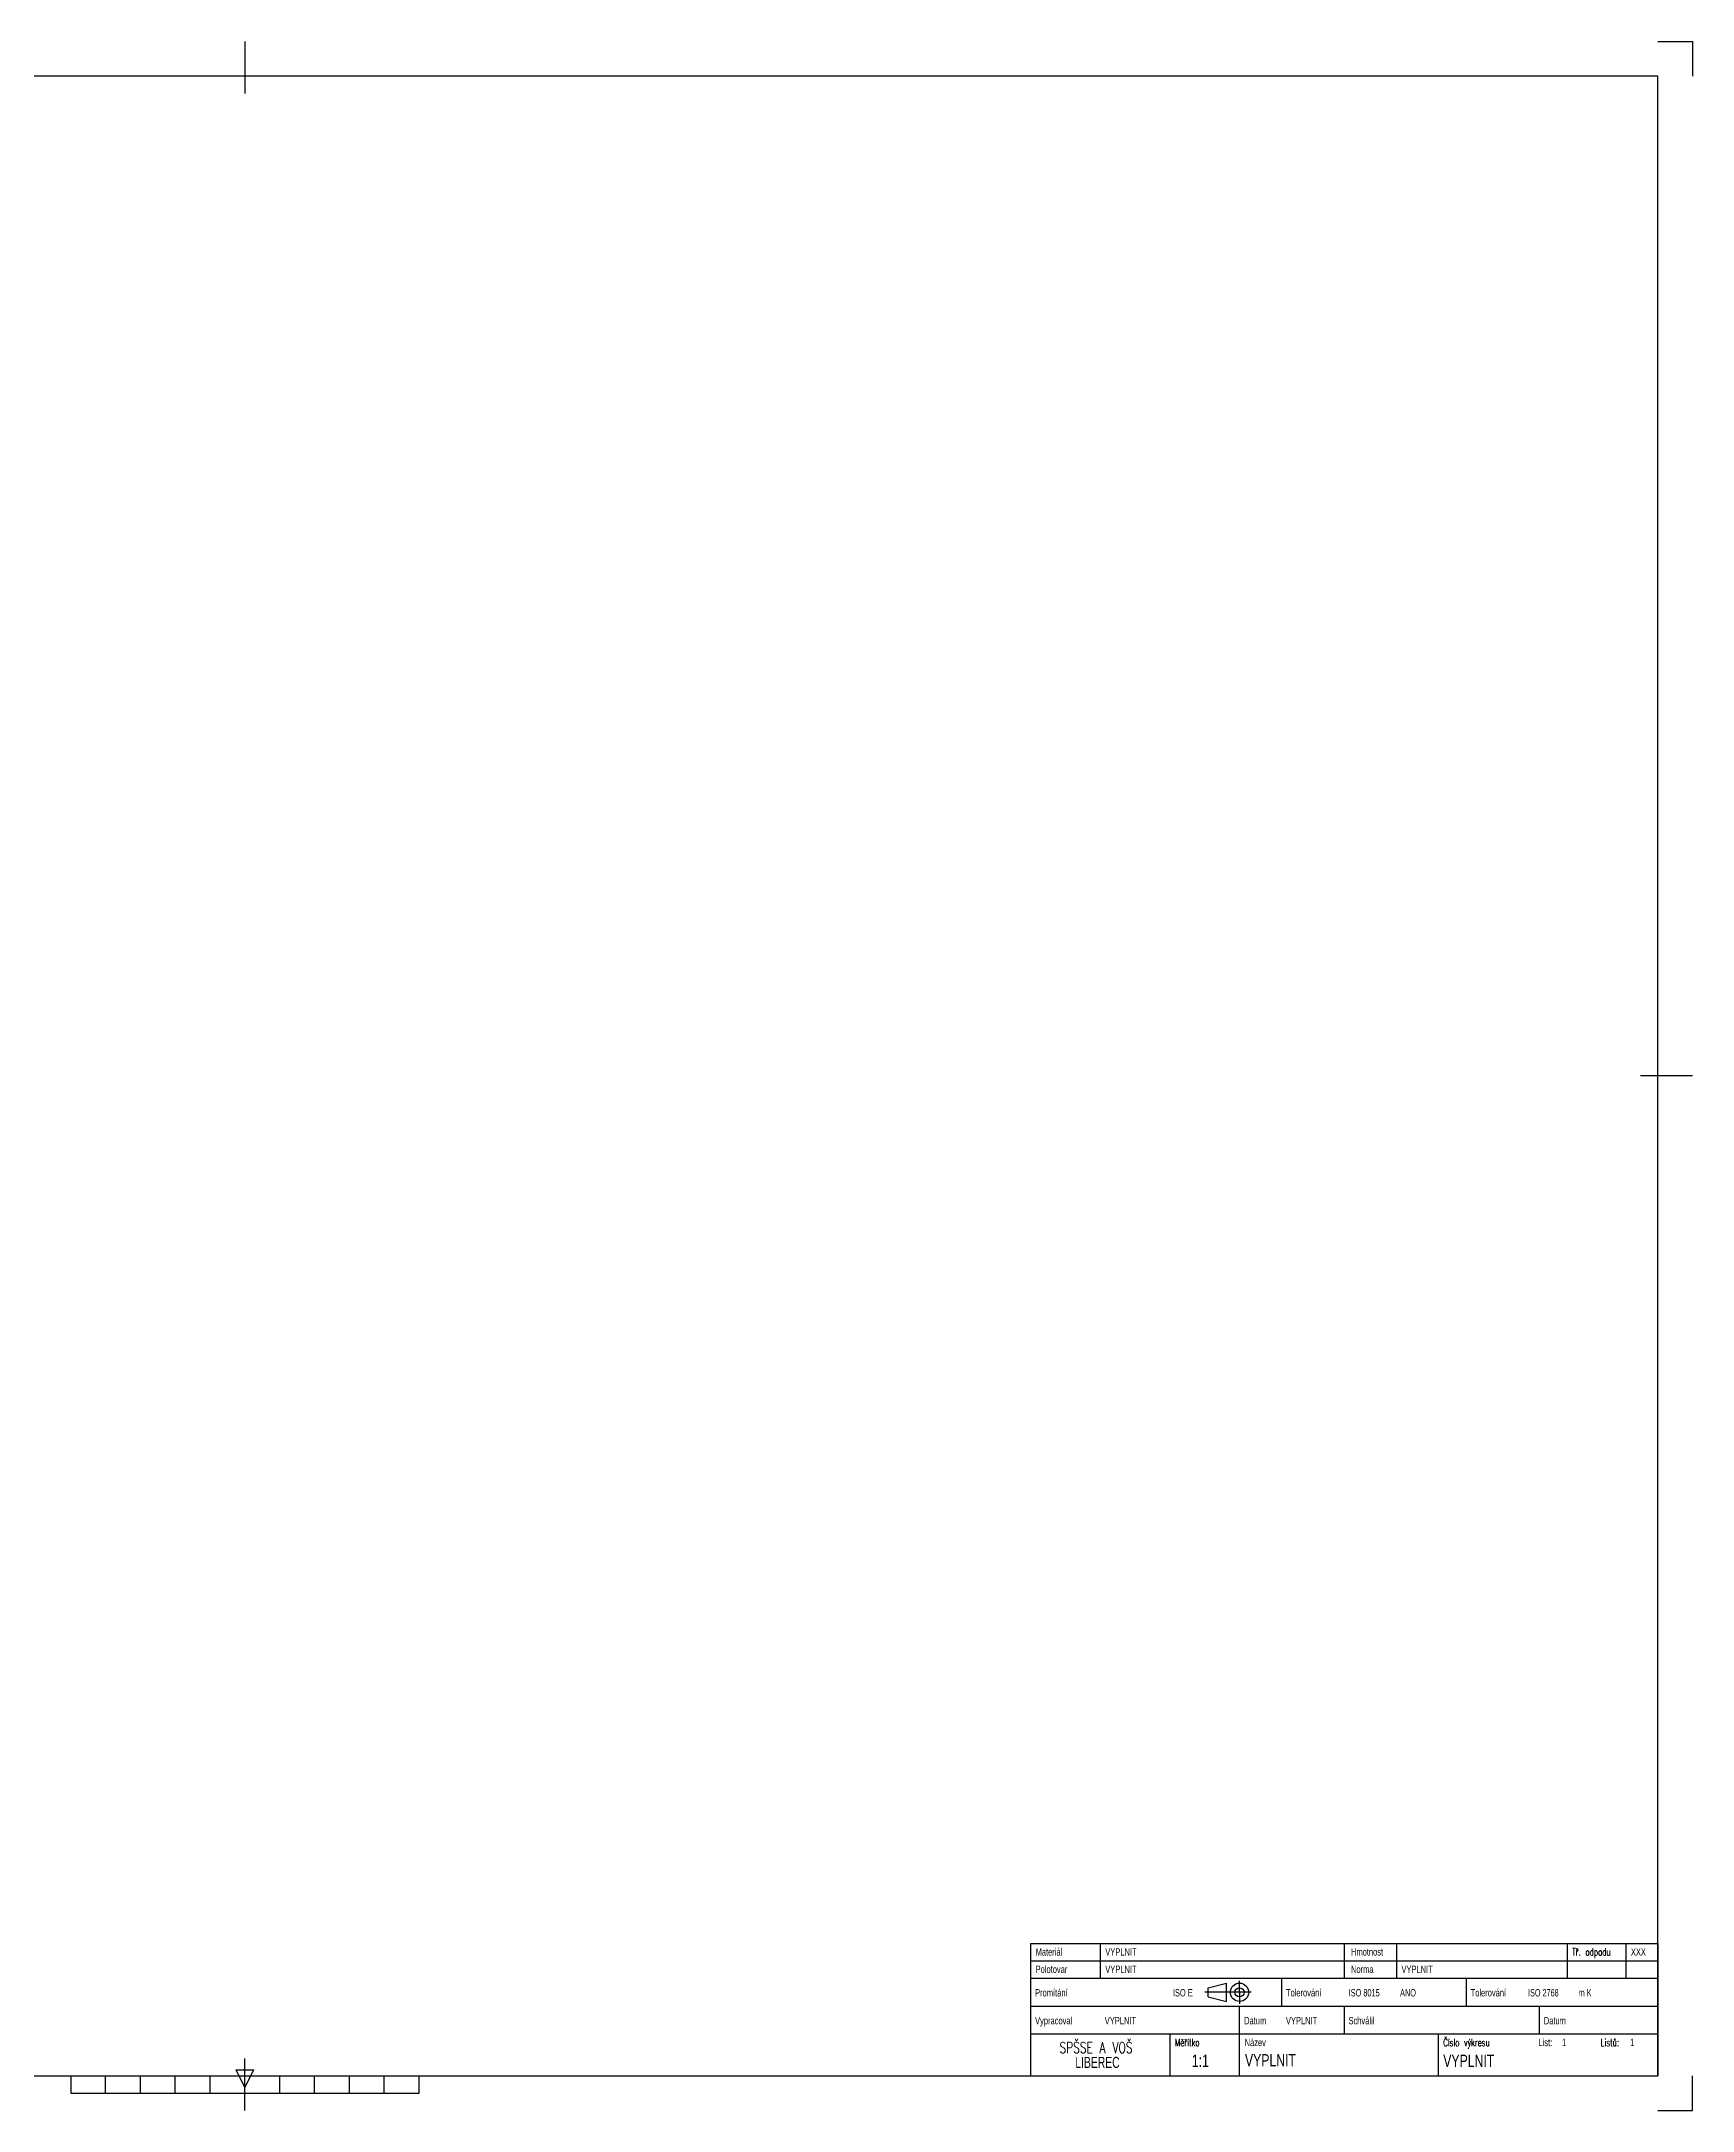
# Paper-space layout 'A1 - Bo' of a CAD drawing. Header units: millimetres. Extents: x 0 to 841, y 0 to 594.
# Drawn here: x 367 to 841, y 0 to 594 of the extents above; entities that cross this region are included whole.
import ezdxf

# ---------------------------------------------------------------- set-up
doc = ezdxf.new("R2010")
doc.units = ezdxf.units.MM
doc.layers.add('1_-_SILNA', color=7, linetype='Continuous', lineweight=25)
doc.layers.add('2_-_SLABA', color=7, linetype='Continuous')
doc.styles.add('SLDTEXTSTYLE10', font='TXT', dxfattribs={"width": 0.7, "bigfont": 'bigfont'})
doc.styles.add('SLDTEXTSTYLE11', font='TXT', dxfattribs={"width": 0.585714})
doc.styles.add('SLDTEXTSTYLE12', font='TXT', dxfattribs={"width": 0.595238})
doc.styles.add('SLDTEXTSTYLE8', font='TXT', dxfattribs={"width": 0.7})
doc.styles.add('SLDTEXTSTYLE9', font='TXT', dxfattribs={"width": 0.75})

# ---------------------------------------------------------------- blocks, each defined once
blk = doc.blocks.new('Blok47')
at = {"layer": '2_-_SLABA', "color": 7, "linetype": 'Continuous'}
for p, q in [((1.3, 5.28), (6.55, 6.59)), ((6.55, 1.34), (6.55, 6.59)), ((10.3, 3.96), (10.3, 7.26)), ((13.6, 3.96), (0.32, 3.96)), ((1.3, 2.65), (1.3, 5.28)), ((1.3, 2.65), (6.55, 1.34)), ((10.3, 3.96), (10.3, 0.66))]:
    blk.add_line(p, q, dxfattribs=at)
for radius in [2.63, 1.31]:
    blk.add_circle((10.3, 3.96), radius, dxfattribs=at)

psp = doc.layouts.new('A1 - Bo')

# ---------------------------------------------------------------- linework, layer by layer
at = {"layer": '1_-_SILNA', "color": 7, "linetype": 'Continuous'}
for p, q in [((831.02, 594), (841.02, 594)), ((841.02, 594), (841.02, 584)), ((831.02, 584), (20.02, 584)), ((831.02, 10), (831.02, 584)), ((20.02, 10), (831.02, 10)), ((841.02, 0), (841.02, 10)), ((831.02, 0), (841.02, 0))]:
    psp.add_line(p, q, dxfattribs=at)
at = {"layer": '1_-_SILNA'}
for p, q in [((651.02, 30), (831.02, 30)), ((711.02, 10), (711.02, 30)), ((691.02, 22), (691.02, 10)), ((768.02, 22), (768.02, 10))]:
    psp.add_line(p, q, dxfattribs=at)
at = {"layer": '2_-_SLABA', "color": 7, "linetype": 'Continuous'}
for p, q in [((425.52, 594), (425.52, 579)), ((841.02, 297), (826.02, 297)), ((425.52, 0), (425.52, 15)), ((375.52, 10), (375.52, 5)), ((385.52, 5), (385.52, 10)), ((395.52, 5), (395.52, 10)), ((405.52, 5), (405.52, 10)), ((415.52, 5), (415.52, 10)), ((425.52, 6.67), (423.02, 11.67)), ((423.02, 11.67), (428.02, 11.67)), ((428.02, 11.67), (425.52, 6.67)), ((435.52, 5), (435.52, 10)), ((445.52, 5), (445.52, 10)), ((455.52, 5), (455.52, 10)), ((465.52, 5), (465.52, 10)), ((475.52, 5), (475.52, 10)), ((375.52, 5), (475.52, 5))]:
    psp.add_line(p, q, dxfattribs=at)
at = {"layer": '2_-_SLABA'}
for p, q in [((651.02, 48), (831.02, 48)), ((651.02, 48), (651.02, 10)), ((671.02, 48), (671.02, 38)), ((741.02, 48), (741.02, 38)), ((756.02, 48), (756.02, 38)), ((805.02, 48), (805.02, 38)), ((821.87, 48), (821.87, 38)), ((831.02, 48), (831.02, 10)), ((651.02, 43), (830.95, 43)), ((651.02, 38), (831.02, 38)), ((723.02, 38), (723.02, 30)), ((776.02, 38), (776.02, 30)), ((741.02, 30), (740.99, 22)), ((797.02, 30), (797.02, 22)), ((651.02, 22), (830.95, 22)), ((651.02, 10), (831.02, 10))]:
    psp.add_line(p, q, dxfattribs=at)

# ---------------------------------------------------------------- block references
psp.add_blockref('Blok47', (700.68, 30), dxfattribs=at)

# ---------------------------------------------------------------- texts
at = {"layer": '1_-_SILNA', "insert": (757.46, 41.62), "char_height": 2.117, "attachment_point": 1, "style": 'SLDTEXTSTYLE8'}
psp.add_mtext('VYPLNIT', dxfattribs=at)
at = {"layer": '2_-_SLABA'}
for s, insert, char_height, attachment_point, style in [('Materiál', (652.46, 46.62), 2.117, 1, 'SLDTEXTSTYLE8'), ('Polotovar', (652.46, 41.62), 2.117, 1, 'SLDTEXTSTYLE8'), ('VYPLNIT', (672.46, 46.62), 2.117, 1, 'SLDTEXTSTYLE8'), ('VYPLNIT', (672.46, 41.62), 2.117, 1, 'SLDTEXTSTYLE8'), ('Hmotnost', (742.98, 46.62), 2.117, 1, 'SLDTEXTSTYLE8'), ('Norma', (742.98, 41.62), 2.117, 1, 'SLDTEXTSTYLE8'), ('Tř. odpadu', (806.46, 46.62), 2.117, 1, 'SLDTEXTSTYLE10'), ('XXX', (823.31, 46.62), 2.117, 1, 'SLDTEXTSTYLE8'), ('Promítání', (652.31, 34.89), 2.117, 1, 'SLDTEXTSTYLE8'), ('ISO E', (691.84, 34.89), 2.117, 1, 'SLDTEXTSTYLE8'), ('Tolerování', (724.31, 34.89), 2.117, 1, 'SLDTEXTSTYLE8'), ('ISO 8015          ANO', (742.31, 34.89), 2.1167, 1, 'SLDTEXTSTYLE12'), ('Tolerování', (777.31, 34.89), 2.117, 1, 'SLDTEXTSTYLE8'), ('ISO 2768          m K', (793.81, 34.89), 2.1167, 1, 'SLDTEXTSTYLE11'), ('Vypracoval', (652.31, 26.89), 2.117, 1, 'SLDTEXTSTYLE8'), ('VYPLNIT', (672.31, 26.89), 2.117, 1, 'SLDTEXTSTYLE8'), ('Datum', (712.31, 26.89), 2.117, 1, 'SLDTEXTSTYLE8'), ('VYPLNIT', (724.31, 26.89), 2.117, 1, 'SLDTEXTSTYLE8'), ('Schválil', (742.27, 26.89), 2.117, 1, 'SLDTEXTSTYLE8'), ('Datum', (798.31, 26.89), 2.117, 1, 'SLDTEXTSTYLE8'), ('SPŠSE A VOŠ', (669.77, 19.67), 3.175, 2, 'SLDTEXTSTYLE10'), ('Měřítko', (692.46, 20.62), 2.117, 1, 'SLDTEXTSTYLE10'), ('Název', (712.46, 20.62), 2.117, 1, 'SLDTEXTSTYLE8'), ('Číslo výkresu', (769.46, 20.62), 2.1167, 1, 'SLDTEXTSTYLE10'), ('List:', (796.77, 20.62), 2.117, 1, 'SLDTEXTSTYLE8'), ('1', (803.53, 20.62), 2.12, 1, 'SLDTEXTSTYLE8'), ('Listů:', (814.65, 20.62), 2.117, 1, 'SLDTEXTSTYLE10'), ('1', (823.11, 20.62), 2.12, 1, 'SLDTEXTSTYLE8'), ('LIBEREC', (670.22, 15.43), 3.175, 2, 'SLDTEXTSTYLE8'), ('1:1', (697.29, 16.06), 3.5, 1, 'SLDTEXTSTYLE9'), ('VYPLNIT', (712.55, 16.22), 3.5, 1, 'SLDTEXTSTYLE9'), ('VYPLNIT', (769.46, 16.06), 3.5, 1, 'SLDTEXTSTYLE9')]:
    psp.add_mtext(s, dxfattribs=dict(at, insert=insert, char_height=char_height, attachment_point=attachment_point, style=style))

doc.saveas('drawing.dxf')
